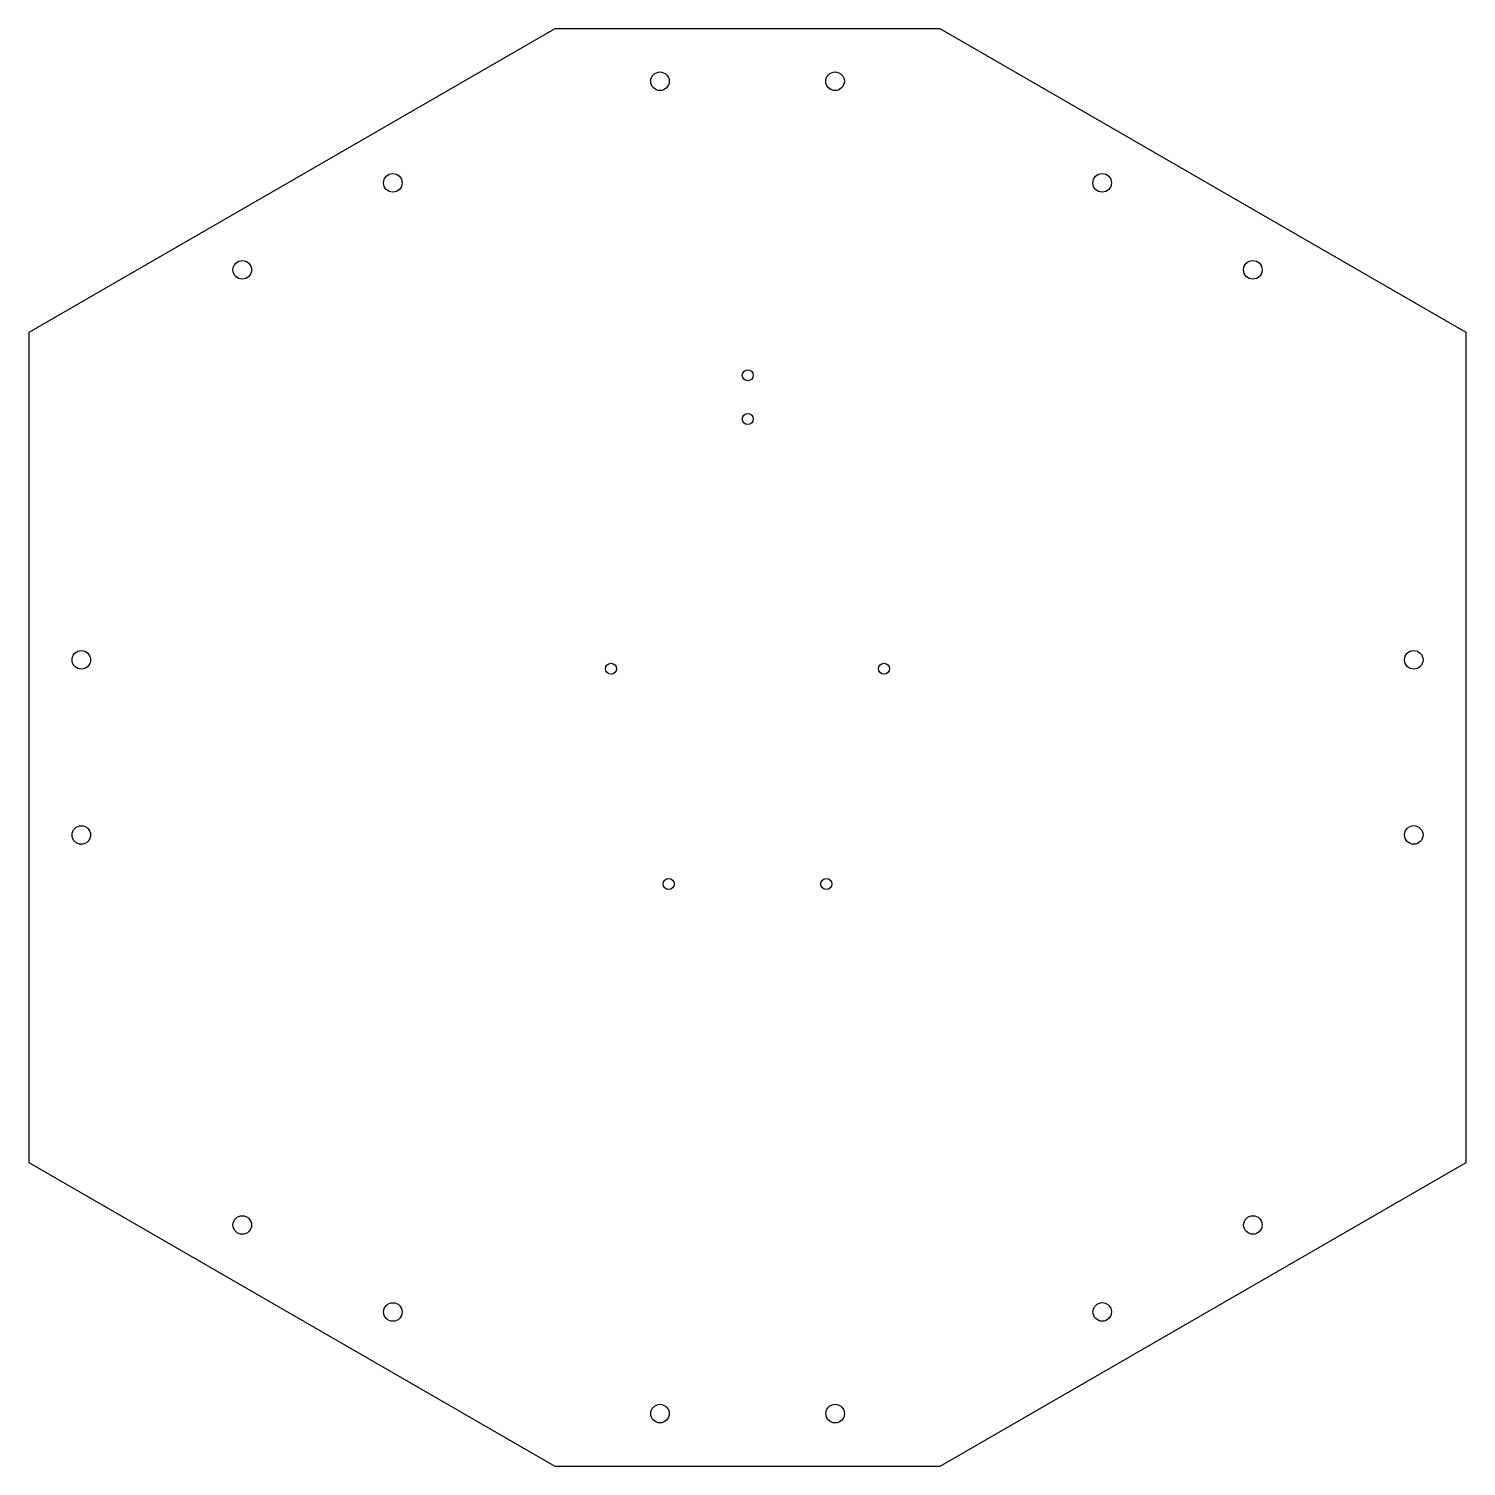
# Model space of a CAD drawing. Header units: millimetres. Extents: x -164 to 164, y -100 to 228.
import ezdxf

# ---------------------------------------------------------------- set-up
doc = ezdxf.new("R2010")
doc.units = ezdxf.units.MM
doc.layers.get('0').update_dxf_attribs({"linetype": 'CONTINUOUS'})

msp = doc.modelspace()

# ---------------------------------------------------------------- linework, layer by layer
msp.add_lwpolyline([(-44, -100), (44, -100), (164.14, -30.6), (164.14, 159), (43.98, 228.37), (-44.02, 228.37), (-164.17, 159), (-164.17, -30.6)], close=True)
for centre, radius in [((-20.01, 216.37), 2.12), ((19.98, 216.37), 2.12), ((-81.01, 193.16), 2.12), ((80.98, 193.16), 2.12), ((-115.41, 173.29), 2.12), ((115.39, 173.3), 2.12), ((0.05, 149.22), 1.26), ((0.05, 139.22), 1.26), ((-152.17, 84.2), 2.12), ((152.15, 84.21), 2.12), ((-31.19, 82.18), 1.25), ((31.16, 82.18), 1.25), ((-152.17, 44.2), 2.12), ((152.15, 44.21), 2.12), ((-18.02, 33.01), 1.25), ((17.98, 33.01), 1.25), ((-115.41, -44.89), 2.12), ((115.41, -44.88), 2.12), ((-81.01, -64.76), 2.12), ((81, -64.75), 2.12), ((-20.01, -87.97), 2.12), ((20.01, -87.97), 2.12)]:
    msp.add_circle(centre, radius)

doc.saveas('drawing.dxf')
